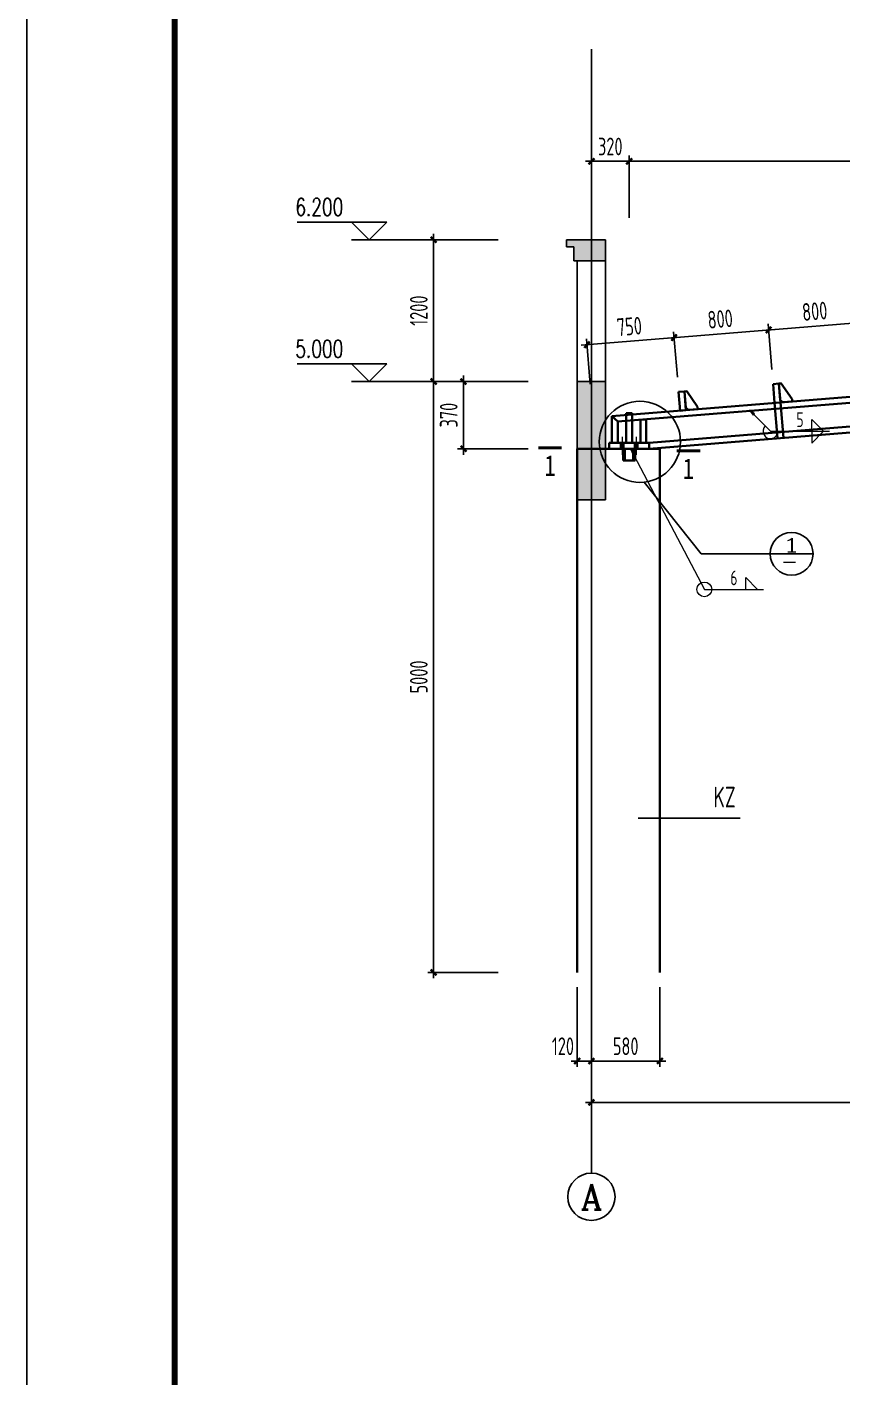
# Model space of a CAD drawing. Extents: x 1885024 to 3341100, y 16453725 to 19955423.
# Drawn here: x 3164089 to 3177899, y 18424800 to 18447649 of the extents above; entities that cross this region are included whole.
import ezdxf
from ezdxf.enums import TextEntityAlignment as Align

# ---------------------------------------------------------------- set-up
doc = ezdxf.new("R2010")
doc.units = 0
doc.header["$LTSCALE"] = 1000
doc.header["$MEASUREMENT"] = 0
doc.layers.get('Defpoints').update_dxf_attribs({"color": 250})
for name, color, linetype, lineweight in [('10', 7, 'Continuous', 35), ('114', 2, 'Continuous', 18), ('116', 1, 'Continuous', 35), ('12', 2, 'Continuous', 35), ('14', 2, 'Continuous', 35), ('DIM', 3, 'Continuous', 0), ('焊缝标注', 9, 'Continuous', 18)]:
    doc.layers.add(name, color=color, linetype=linetype, lineweight=lineweight)
for name, color, linetype in [('AXIS', 3, 'Continuous'), ('BALCONY', 6, 'Continuous'), ('DIM_ELEV', 145, 'Continuous'), ('PUB_DIM', 161, 'Continuous'), ('PUB_TEXT', 7, 'Continuous'), ('S_WALL', 11, 'Continuous'), ('TK', 4, 'Continuous')]:
    doc.layers.add(name, color=color, linetype=linetype)
doc.styles.add('_TCH_AXIS', font='COMPLEX', dxfattribs={"bigfont": 'GBCBIG'})
doc.styles.add('_TCH_DIM', font='SIMPLEX', dxfattribs={"bigfont": 'GBCBIG'})
doc.styles.add('_TCH_LABEL', font='COMPLEX', dxfattribs={"bigfont": 'GBCBIG'})
doc.styles.add('FromPkpm', font='Pkpmeng', dxfattribs={"width": 0.7, "bigfont": 'hztxt'})
doc.styles.add('TSSD_Dimension', font='tssdeng.shx', dxfattribs={"width": 0.7, "bigfont": 'hztxt.shx'})
doc.styles.add('宋体', font='', dxfattribs={"width": 0.8})
doc.styles.get('宋体').set_extended_font_data('SimSun')
doc.dimstyles.new('TSSD_50_100', dxfattribs={"dimtxt": 300, "dimasz": 100, "dimexe": 100, "dimexo": 250, "dimgap": 100, "dimtad": 1, "dimdec": 0, "dimlfac": 0.5, "dimzin": 0, "dimdsep": 46, "dimtxsty": 'TSSD_Dimension', "dimblk": 'ARCHTICK', "dimblk1": 'ARCHTICK', "dimblk2": 'ARCHTICK', "dimcen": 0, "dimdle": 100, "dimclrt": 7, "dimadec": 0, "dimazin": 0, "dimtfac": 1, "dimtdec": 0, "dimtix": 1, "dimtmove": 2, "dimatfit": 3, "dimfxl": 0, "dimtolj": 1, "dimtzin": 0, "dimarcsym": 0})

# ---------------------------------------------------------------- blocks, each defined once
blk = doc.blocks.new('GeYuanFrame_35276122', base_point=(18.76, 4.34))
at = {"layer": 'TK'}
blk.add_lwpolyline([(18.76, 424.34), (612.76, 424.34), (612.76, 4.34), (18.76, 4.34), (18.76, 424.34)], dxfattribs=at)
at = {"layer": 'TK', "const_width": 1}
blk.add_lwpolyline([(602.76, 414.34), (43.76, 414.34), (43.76, 14.34), (602.76, 14.34)], close=True, dxfattribs=at)
blk = doc.blocks.new('_ArchTick')
at = {"color": 0, "linetype": 'ByBlock', "const_width": 0.4}
blk.add_lwpolyline([(-0.5, -0.5), (0.5, 0.5)], dxfattribs=at)
blk = doc.blocks.new('*D208')
at = {"layer": 'Defpoints', "color": 0}
for p in [(3173401, 18431648), (3173641, 18431648), (3173641, 18430148)]:
    blk.add_point(p, dxfattribs=at)
at = {"layer": 'DIM', "color": 0, "lineweight": -2}
for p, q in [((3173401, 18431398), (3173401, 18430048)), ((3173641, 18431398), (3173641, 18430048)), ((3173301, 18430148), (3173741, 18430148))]:
    blk.add_line(p, q, dxfattribs=at)
at = {"layer": 'DIM', "color": 0, "lineweight": -2, "xscale": 100, "yscale": 100, "zscale": 100, "rotation": 180}
blk.add_blockref('_ArchTick', (3173401, 18430148), dxfattribs=at)
at = {"layer": 'DIM', "color": 0, "lineweight": -2, "xscale": 100, "yscale": 100, "zscale": 100}
blk.add_blockref('_ArchTick', (3173641, 18430148), dxfattribs=at)
at = {"layer": 'DIM', "color": 7, "insert": (3173159, 18430398), "char_height": 300, "attachment_point": 5, "style": 'TSSD_Dimension'}
blk.add_mtext('\\A1;120', dxfattribs=at)
blk = doc.blocks.new('*D209')
at = {"layer": 'Defpoints', "color": 0}
for p in [(3173641, 18431648), (3174801, 18431648), (3174801, 18430148)]:
    blk.add_point(p, dxfattribs=at)
at = {"layer": 'DIM', "color": 0, "lineweight": -2}
for p, q in [((3173641, 18431398), (3173641, 18430048)), ((3174801, 18431398), (3174801, 18430048)), ((3173541, 18430148), (3174901, 18430148))]:
    blk.add_line(p, q, dxfattribs=at)
at = {"layer": 'DIM', "color": 0, "lineweight": -2, "xscale": 100, "yscale": 100, "zscale": 100, "rotation": 180}
blk.add_blockref('_ArchTick', (3173641, 18430148), dxfattribs=at)
at = {"layer": 'DIM', "color": 0, "lineweight": -2, "xscale": 100, "yscale": 100, "zscale": 100}
blk.add_blockref('_ArchTick', (3174801, 18430148), dxfattribs=at)
at = {"layer": 'DIM', "color": 7, "insert": (3174221, 18430398), "char_height": 300, "attachment_point": 5, "style": 'TSSD_Dimension'}
blk.add_mtext('\\A1;580', dxfattribs=at)
blk = doc.blocks.new('*D212')
at = {"layer": 'Defpoints', "color": 0}
for p in [(3173641, 18431648), (3193641, 18431648), (3193641, 18429448)]:
    blk.add_point(p, dxfattribs=at)
at = {"layer": 'DIM', "color": 0, "lineweight": -2}
for p, q in [((3173641, 18431398), (3173641, 18429348)), ((3193641, 18431398), (3193641, 18429348)), ((3173541, 18429448), (3193741, 18429448))]:
    blk.add_line(p, q, dxfattribs=at)
at = {"layer": 'DIM', "color": 0, "lineweight": -2, "xscale": 100, "yscale": 100, "zscale": 100, "rotation": 180}
blk.add_blockref('_ArchTick', (3173641, 18429448), dxfattribs=at)
at = {"layer": 'DIM', "color": 0, "lineweight": -2, "xscale": 100, "yscale": 100, "zscale": 100}
blk.add_blockref('_ArchTick', (3193641, 18429448), dxfattribs=at)
at = {"layer": 'DIM', "color": 7, "insert": (3183641, 18429698), "char_height": 300, "attachment_point": 5, "style": 'TSSD_Dimension'}
blk.add_mtext('\\A1;10000', dxfattribs=at)
blk = doc.blocks.new('*D186')
at = {"layer": 'Defpoints', "color": 0}
for p in [(3170970, 18441648), (3172312, 18441648), (3172312, 18431648)]:
    blk.add_point(p, dxfattribs=at)
at = {"layer": 'DIM', "color": 0, "lineweight": -2}
for p, q in [((3172062, 18441648), (3170870, 18441648)), ((3170970, 18431548), (3170970, 18441748)), ((3172062, 18431648), (3170870, 18431648))]:
    blk.add_line(p, q, dxfattribs=at)
at = {"layer": 'DIM', "color": 0, "lineweight": -2, "xscale": 100, "yscale": 100, "zscale": 100}
for p, rotation in [((3170970, 18441648), 90), ((3170970, 18431648), 270)]:
    blk.add_blockref('_ArchTick', p, dxfattribs=dict(at, rotation=rotation))
at = {"layer": 'DIM', "color": 7, "insert": (3170720, 18436648), "char_height": 300, "attachment_point": 5, "rotation": 90, "style": 'TSSD_Dimension'}
blk.add_mtext('\\A1;5000', dxfattribs=at)
blk = doc.blocks.new('*D187')
at = {"layer": 'Defpoints', "color": 0}
for p in [(3170970, 18444048), (3172312, 18444048), (3172312, 18441648)]:
    blk.add_point(p, dxfattribs=at)
at = {"layer": 'DIM', "color": 0, "lineweight": -2}
for p, q in [((3170970, 18441548), (3170970, 18444148)), ((3172062, 18444048), (3170870, 18444048)), ((3172062, 18441648), (3170870, 18441648))]:
    blk.add_line(p, q, dxfattribs=at)
at = {"layer": 'DIM', "color": 0, "lineweight": -2, "xscale": 100, "yscale": 100, "zscale": 100}
for p, rotation in [((3170970, 18444048), 90), ((3170970, 18441648), 270)]:
    blk.add_blockref('_ArchTick', p, dxfattribs=dict(at, rotation=rotation))
at = {"layer": 'DIM', "color": 7, "insert": (3170720, 18442848), "char_height": 300, "attachment_point": 5, "rotation": 90, "style": 'TSSD_Dimension'}
blk.add_mtext('\\A1;1200', dxfattribs=at)
blk = doc.blocks.new('*D188')
at = {"layer": 'Defpoints', "color": 0}
for p in [(3171476, 18441648), (3172818, 18441648), (3172818, 18440510)]:
    blk.add_point(p, dxfattribs=at)
at = {"layer": 'DIM', "color": 0, "lineweight": -2}
for p, q in [((3172568, 18441648), (3171376, 18441648)), ((3171476, 18440410), (3171476, 18441748)), ((3172568, 18440510), (3171376, 18440510))]:
    blk.add_line(p, q, dxfattribs=at)
at = {"layer": 'DIM', "color": 0, "lineweight": -2, "xscale": 100, "yscale": 100, "zscale": 100}
for p, rotation in [((3171476, 18441648), 90), ((3171476, 18440510), 270)]:
    blk.add_blockref('_ArchTick', p, dxfattribs=dict(at, rotation=rotation))
at = {"layer": 'DIM', "color": 7, "insert": (3171226, 18441079), "char_height": 300, "attachment_point": 5, "rotation": 90, "style": 'TSSD_Dimension'}
blk.add_mtext('\\A1;370', dxfattribs=at)
blk = doc.blocks.new('*D197')
at = {"layer": 'Defpoints', "color": 0, "ltscale": 0.5}
for p in [(3176640, 18442522), (3176715, 18441604), (3178315, 18441734)]:
    blk.add_point(p, dxfattribs=at)
at = {"layer": 'DIM', "color": 0, "lineweight": -2, "ltscale": 0.5}
for p, q in [((3178295, 18441984), (3178232, 18442753)), ((3178340, 18442661), (3176540, 18442514)), ((3176695, 18441853), (3176632, 18442622))]:
    blk.add_line(p, q, dxfattribs=at)
at = {"layer": 'DIM', "color": 0, "lineweight": -2, "ltscale": 0.5, "xscale": 100, "yscale": 100, "zscale": 100}
for p, rotation in [((3176640, 18442522), 184.6670650062458), ((3178240, 18442653), 4.667065006245865)]:
    blk.add_blockref('_ArchTick', p, dxfattribs=dict(at, rotation=rotation))
at = {"layer": 'DIM', "color": 7, "ltscale": 0.5, "insert": (3177420, 18442837), "char_height": 300, "attachment_point": 5, "rotation": 4.6671, "style": 'TSSD_Dimension'}
blk.add_mtext('\\A1;800', dxfattribs=at)
blk = doc.blocks.new('*D198')
at = {"layer": 'Defpoints', "color": 0, "ltscale": 0.5}
for p in [(3175040, 18442392), (3176715, 18441604), (3175115, 18441473)]:
    blk.add_point(p, dxfattribs=at)
at = {"layer": 'DIM', "color": 0, "lineweight": -2, "ltscale": 0.5}
for p, q in [((3176740, 18442531), (3174940, 18442384)), ((3176695, 18441853), (3176632, 18442622)), ((3175095, 18441722), (3175032, 18442492))]:
    blk.add_line(p, q, dxfattribs=at)
at = {"layer": 'DIM', "color": 0, "lineweight": -2, "ltscale": 0.5, "xscale": 100, "yscale": 100, "zscale": 100}
for p, rotation in [((3176640, 18442522), 4.667065006245865), ((3175040, 18442392), 184.6670650062458)]:
    blk.add_blockref('_ArchTick', p, dxfattribs=dict(at, rotation=rotation))
at = {"layer": 'DIM', "color": 7, "ltscale": 0.5, "insert": (3175820, 18442706), "char_height": 300, "attachment_point": 5, "rotation": 4.6671, "style": 'TSSD_Dimension'}
blk.add_mtext('\\A1;800', dxfattribs=at)
blk = doc.blocks.new('TYRYTR')
at = {"layer": '12', "lineweight": 35, "ltscale": 100}
for p, q in [((345414, 2747), (345314, 2741)), ((345433, 2427), (345414, 2747)), ((345314, 2741), (345333, 2421)), ((345333, 2421), (345433, 2427))]:
    blk.add_line(p, q, dxfattribs=at)
blk.add_lwpolyline([(345630, 2479), (345632, 2439), (345473, 2430), (345430, 2467), (345414, 2747), (345453, 2749)], close=True, dxfattribs=at)
blk = doc.blocks.new('*D200')
at = {"layer": 'Defpoints', "color": 0, "ltscale": 0.5}
for p in [(3173566, 18442271), (3175115, 18441473), (3173641, 18441353)]:
    blk.add_point(p, dxfattribs=at)
at = {"layer": 'DIM', "color": 0, "lineweight": -2, "ltscale": 0.5}
for p, q in [((3175140, 18442400), (3173466, 18442263)), ((3173620, 18441602), (3173557, 18442371)), ((3175095, 18441722), (3175032, 18442492))]:
    blk.add_line(p, q, dxfattribs=at)
at = {"layer": 'DIM', "color": 0, "lineweight": -2, "ltscale": 0.5, "xscale": 100, "yscale": 100, "zscale": 100}
for p, rotation in [((3173566, 18442271), 184.6670650062458), ((3175040, 18442392), 4.667065006245865)]:
    blk.add_blockref('_ArchTick', p, dxfattribs=dict(at, rotation=rotation))
at = {"layer": 'DIM', "color": 7, "ltscale": 0.5, "insert": (3174283, 18442581), "char_height": 300, "attachment_point": 5, "rotation": 4.6671, "style": 'TSSD_Dimension'}
blk.add_mtext('\\A1;750', dxfattribs=at)
blk = doc.blocks.new('*D201')
at = {"layer": 'Defpoints', "color": 0, "ltscale": 0.5}
for p in [(3174279, 18445376), (3173641, 18444166), (3174279, 18444166)]:
    blk.add_point(p, dxfattribs=at)
at = {"layer": 'DIM', "color": 0, "lineweight": -2, "ltscale": 0.5}
for p, q in [((3173541, 18445376), (3174379, 18445376)), ((3173641, 18444416), (3173641, 18445476)), ((3174279, 18444416), (3174279, 18445476))]:
    blk.add_line(p, q, dxfattribs=at)
at = {"layer": 'DIM', "color": 0, "lineweight": -2, "ltscale": 0.5, "xscale": 100, "yscale": 100, "zscale": 100, "rotation": 180}
blk.add_blockref('_ArchTick', (3173641, 18445376), dxfattribs=at)
at = {"layer": 'DIM', "color": 0, "lineweight": -2, "ltscale": 0.5, "xscale": 100, "yscale": 100, "zscale": 100}
blk.add_blockref('_ArchTick', (3174279, 18445376), dxfattribs=at)
at = {"layer": 'DIM', "color": 7, "ltscale": 0.5, "insert": (3173960, 18445626), "char_height": 300, "attachment_point": 5, "style": 'TSSD_Dimension'}
blk.add_mtext('\\A1;320', dxfattribs=at)
blk = doc.blocks.new('*D202')
at = {"layer": 'Defpoints', "color": 0, "ltscale": 0.5}
for p in [(3183641, 18445376), (3174279, 18444166), (3183641, 18444166)]:
    blk.add_point(p, dxfattribs=at)
at = {"layer": 'DIM', "color": 0, "lineweight": -2, "ltscale": 0.5}
for p, q in [((3174179, 18445376), (3183741, 18445376)), ((3174279, 18444416), (3174279, 18445476)), ((3183641, 18444416), (3183641, 18445476))]:
    blk.add_line(p, q, dxfattribs=at)
at = {"layer": 'DIM', "color": 0, "lineweight": -2, "ltscale": 0.5, "xscale": 100, "yscale": 100, "zscale": 100, "rotation": 180}
blk.add_blockref('_ArchTick', (3174279, 18445376), dxfattribs=at)
at = {"layer": 'DIM', "color": 0, "lineweight": -2, "ltscale": 0.5, "xscale": 100, "yscale": 100, "zscale": 100}
blk.add_blockref('_ArchTick', (3183641, 18445376), dxfattribs=at)
at = {"layer": 'DIM', "color": 7, "ltscale": 0.5, "insert": (3178960, 18445626), "char_height": 300, "attachment_point": 5, "style": 'TSSD_Dimension'}
blk.add_mtext('\\A1;4680', dxfattribs=at)
blk = doc.blocks.new('trytrytry')
h = blk.add_hatch(color=8)
h.paths.add_polyline_path([(2745538, 18459986), (2744878, 18459986), (2744878, 18459866), (2744998, 18459866), (2744998, 18459626), (2745538, 18459626)])
h.paths.add_polyline_path([(2745538, 18457586), (2745058, 18457586), (2745058, 18456448), (2745538, 18456448)])
h.paths.add_polyline_path([(2745538, 18456448), (2745058, 18456448), (2745058, 18455586), (2745538, 18455586)])
for points in [[(2745058, 18457586), (2745538, 18457586)], [(2745058, 18455586), (2745538, 18455586)]]:
    blk.add_lwpolyline(points)
at = {"layer": 'S_WALL'}
for p, q in [((2744878, 18459986), (2744878, 18459866)), ((2744878, 18459986), (2745538, 18459986)), ((2745538, 18459986), (2745538, 18455586)), ((2744878, 18459866), (2744998, 18459866)), ((2744998, 18459866), (2744998, 18459626)), ((2744998, 18459626), (2745538, 18459626))]:
    blk.add_line(p, q, dxfattribs=at)

msp = doc.modelspace()

# ---------------------------------------------------------------- hatches: boundary and pattern name
at = {"layer": '焊缝标注'}
for points in [[(3176318.2, 18441161.9), (3176378, 18441080.4), (3176399.3, 18441101.6)], [(3174304.1, 18440510.4), (3174342.6, 18440416.9), (3174368.3, 18440432.4)]]:
    msp.add_hatch(color=256, dxfattribs=at).paths.add_polyline_path(points)

# ---------------------------------------------------------------- linework, layer by layer
at = {"color": 3, "lineweight": 35, "ltscale": 100}
for p, q in [((3173989.1, 18441061.6), (3183540.6, 18441840)), ((3174089.1, 18440969.3), (3183540.6, 18441739.7)), ((3174619.1, 18440610.4), (3183540.6, 18441338.4)), ((3174619.1, 18440510.1), (3183540.6, 18441238.1)), ((3173400.7, 18431648), (3173400.7, 18440510.4)), ((3173400.7, 18431648), (3173400.7, 18440510.4)), ((3173400.7, 18440510.4), (3174800.7, 18440510.4)), ((3174800.7, 18431648), (3174800.7, 18440510.4)), ((3174800.7, 18431648), (3174800.7, 18440510.4))]:
    msp.add_line(p, q, dxfattribs=at)
msp.add_lwpolyline([(3164088.7, 19955423.3), (3164088.7, 16453724.8)])
for points in [[(3176741.5, 18441285.8), (3176790.3, 18440687.9)], [(3176841.2, 18441294.1), (3176890, 18440696.1)]]:
    msp.add_lwpolyline(points, dxfattribs=at)
at = {"ltscale": 0.5}
msp.add_lwpolyline([(3174430, 18434258.2), (3176156.4, 18434258.2)], dxfattribs=at)
at = {"layer": '10', "lineweight": 35, "ltscale": 100, "const_width": 50}
for points in [[(3172740, 18440526.2), (3173140, 18440526.2)], [(3175482.1, 18440474.1), (3175082.1, 18440474.1)]]:
    msp.add_lwpolyline(points, dxfattribs=at)
at = {"layer": '114', "lineweight": 18, "ltscale": 100}
for p, q in [((3174159.1, 18440710.4), (3174159.1, 18440410.4)), ((3174399.1, 18440710.4), (3174399.1, 18440410.4))]:
    msp.add_line(p, q, dxfattribs=at)
at = {"layer": '114', "color": 1, "lineweight": 70, "ltscale": 100}
for p, q in [((3174159.1, 18440610.4), (3174159.1, 18440510.4)), ((3174399.1, 18440610.4), (3174399.1, 18440510.4))]:
    msp.add_line(p, q, dxfattribs=at)
at = {"layer": '116', "lineweight": 35, "ltscale": 100}
for p, q in [((3174179.1, 18440510.4), (3174179.1, 18440310.4)), ((3174209.1, 18440510.4), (3174209.1, 18440310.4)), ((3174349.1, 18440510.4), (3174349.1, 18440310.4)), ((3174379.1, 18440510.4), (3174379.1, 18440310.4)), ((3174179.1, 18440310.4), (3174379.1, 18440310.4))]:
    msp.add_line(p, q, dxfattribs=at)
at = {"layer": '14', "lineweight": 35, "ltscale": 100}
for p, q in [((3173989.1, 18440610.4), (3173989.1, 18441061.6)), ((3173989.1, 18441061.6), (3174089.1, 18440969.3)), ((3174089.1, 18440969.3), (3174089.1, 18440610.4)), ((3174229.1, 18440610.4), (3174229.1, 18441110.4)), ((3174229.1, 18441110.4), (3174329.1, 18441110.4)), ((3174329.1, 18441110.4), (3174329.1, 18440610.4)), ((3174569.1, 18441007.7), (3174469.1, 18440999.7)), ((3174469.1, 18440999.7), (3174469.1, 18440610.4)), ((3174569.1, 18440610.4), (3174569.1, 18441007.7)), ((3173939.1, 18440610.4), (3174619.1, 18440610.4)), ((3173939.1, 18440510.4), (3173939.1, 18440610.4)), ((3174619.1, 18440510.4), (3173939.1, 18440510.4)), ((3174089.1, 18440610.4), (3173989.1, 18440610.4)), ((3174329.1, 18440610.4), (3174229.1, 18440610.4)), ((3174469.1, 18440610.4), (3174569.1, 18440610.4)), ((3174619.1, 18440610.4), (3174619.1, 18440510.4))]:
    msp.add_line(p, q, dxfattribs=at)
at = {"layer": 'AXIS'}
msp.add_line((3173640.7, 18431750.3), (3173640.7, 18428250.3), dxfattribs=at)
at = {"layer": 'AXIS', "color": 1, "ltscale": 0.5}
msp.add_lwpolyline([(3173640.7, 18431648), (3173640.7, 18447273.7)], dxfattribs=at)
at = {"layer": 'AXIS'}
msp.add_circle((3173640.7, 18427850.3), 400, dxfattribs=at)
at = {"layer": 'DIM_ELEV', "linetype": 'ByBlock'}
for p, q in [((3170179.8, 18444348), (3168660.3, 18444348)), ((3169879.8, 18444048), (3169579.8, 18444348)), ((3169879.8, 18444048), (3170179.8, 18444348)), ((3170869.9, 18444048), (3169579.8, 18444048)), ((3170179.8, 18441948), (3168660.3, 18441948)), ((3169879.8, 18441648), (3169579.8, 18441948)), ((3169879.8, 18441648), (3170179.8, 18441948)), ((3170869.9, 18441648), (3169579.8, 18441648))]:
    msp.add_line(p, q, dxfattribs=at)
at = {"layer": 'PUB_DIM', "color": 3}
for p, q in [((3174535.7, 18439944.5), (3175500.7, 18438732.9, -300)), ((3175500.7, 18438732.9, -300), (3176666.6, 18438732.9, -300)), ((3177392.2, 18438732.9, -300), (3176666.6, 18438732.9, -300))]:
    msp.add_line(p, q, dxfattribs=at)
for centre, radius in [((3174461, 18440628), 687.5), ((3177029.4, 18438732.9, -300), 362.8)]:
    msp.add_circle(centre, radius, dxfattribs=at)
at = {"layer": 'S_WALL'}
msp.add_line((3173400.7, 18443688), (3173400.7, 18438248), dxfattribs=at)
at = {"layer": '焊缝标注', "lineweight": 18, "ltscale": 100}
for p, q in [((3176318.2, 18441161.9), (3176670.7, 18440807.4)), ((3177370.7, 18441007.4), (3177570.7, 18440807.4)), ((3177370.7, 18440807.4), (3177370.7, 18441007.4)), ((3176670.7, 18440807.4), (3177670.7, 18440807.4)), ((3177370.7, 18440607.4), (3177570.7, 18440807.4)), ((3177370.7, 18440807.4), (3177370.7, 18440607.4)), ((3174304.1, 18440510.4), (3175552.1, 18438130.1)), ((3176252.1, 18438330.1), (3176452.1, 18438130.1)), ((3176252.1, 18438130.1), (3176252.1, 18438330.1)), ((3175552.1, 18438130.1), (3176552.1, 18438130.1))]:
    msp.add_line(p, q, dxfattribs=at)
at = {"layer": '焊缝标注', "linetype": 'Continuous'}
for points in [[(3176318.2, 18441161.9), (3176378, 18441080.4), (3176399.3, 18441101.6)], [(3174304.1, 18440510.4), (3174342.6, 18440416.9), (3174368.3, 18440432.4)]]:
    msp.add_lwpolyline(points, close=True, dxfattribs=at)
at = {"layer": '焊缝标注', "lineweight": 18, "ltscale": 100}
msp.add_circle((3175552.1, 18438130.1), 125, dxfattribs=at)
msp.add_arc((3176670.7, 18440807.4), 125, 134.84033, 0, dxfattribs=at)

# ---------------------------------------------------------------- block references
at = {"xscale": 100, "yscale": 100, "zscale": 100}
msp.add_blockref('GeYuanFrame_35276122', (3164088.7, 18409516.2), dxfattribs=at)
msp.add_blockref('trytrytry', (428342.9, -15937.6))
at = {"layer": 'S_WALL', "rotation": 1.317243438717822}
for p in [(2831555.6, 18430925.9), (2829955.6, 18430795.3)]:
    msp.add_blockref('TYRYTR', p, dxfattribs=at)

# ---------------------------------------------------------------- texts
at = {"layer": '10', "lineweight": 25, "style": '宋体', "width": 0.8}
for p in [(3172940, 18440226.2), (3175282.1, 18440174.1)]:
    msp.add_text('1', height=350, dxfattribs=at).set_placement(p, align=Align.MIDDLE_CENTER)
at = {"layer": 'AXIS', "color": 7, "style": '_TCH_AXIS'}
msp.add_text('A', height=425.2, dxfattribs=at).set_placement((3173458.4, 18427637.8), (3173822.9, 18427637.8), align=Align.FIT)
at = {"layer": 'BALCONY', "style": 'TSSD_Dimension', "width": 0.7}
msp.add_text('KZ', height=350, dxfattribs=at).set_placement((3175894.8, 18434615.6, -3.6), align=Align.MIDDLE)
at = {"layer": 'DIM_ELEV', "color": 7, "linetype": 'ByBlock', "style": '_TCH_DIM', "width": 0.705882}
for s, p in [('6.200', (3168630.3, 18444453)), ('5.000', (3168630.3, 18442053))]:
    msp.add_text(s, height=297.5, dxfattribs=at).set_placement(p)
at = {"layer": 'PUB_TEXT', "color": 7, "style": '_TCH_LABEL'}
for s, width, p, p2 in [('1', 2.916667, (3176879.4, 18438766.1, -300), (3177171.4, 18438766.1, -300)), ('-', 1.458333, (3176847.6, 18438489.1, -300), (3177139.6, 18438489.1, -300))]:
    msp.add_text(s, height=233.6, dxfattribs=dict(at, width=width)).set_placement(p, p2, align=Align.FIT)
at = {"layer": '焊缝标注', "lineweight": 25, "style": 'FromPkpm', "width": 0.7}
for s, p in [('5', (3177170.7, 18440877.4)), ('6', (3176052.1, 18438200.1))]:
    msp.add_text(s, height=250, dxfattribs=at).set_placement(p, align=Align.CENTER)

# ---------------------------------------------------------------- dimensions: what is measured, and where the dimension line sits
at = {"layer": 'DIM', "ltscale": 0.5}
dim = msp.add_aligned_dim(p1=(3173640.7, 18444165.6), p2=(3174279.1, 18444165.6), distance=1210.5, text='320', dimstyle='TSSD_50_100', dxfattribs=at)
dim.commit()
dim.dimension.update_dxf_attribs({"geometry": '*D201', "text_midpoint": (3173959.9, 18445626.1)})
for base, p1, p2, angle, text, picture, middle in [((3183640.6, 18445376.1), (3174279.1, 18444165.6), (3183640.6, 18444165.6), 180, '4680', '*D202', (3178959.8, 18445626.1)), ((3176640.1, 18442522.5), (3178315.1, 18441734.5), (3176715.1, 18441603.9), 4.66707, '800', '*D197', (3177419.7, 18442837)), ((3173565.6, 18442271.5), (3175115.1, 18441473.3), (3173640.6, 18441352.9), 4.66707, '750', '*D200', (3174282.5, 18442580.9)), ((3175040.1, 18442391.9), (3176715.1, 18441603.9), (3175115.1, 18441473.3), 4.66707, '800', '*D198', (3175819.7, 18442706.3))]:
    dim = msp.add_linear_dim(base=base, p1=p1, p2=p2, angle=angle, text=text, dimstyle='TSSD_50_100', dxfattribs=at)
    dim.commit()
    dim.dimension.update_dxf_attribs({"geometry": picture, "text_midpoint": middle})
at = {"layer": 'DIM'}
for p1, p2, picture, middle in [((3172311.8, 18441648), (3172311.8, 18444048), '*D187', (3170719.9, 18442848)), ((3172311.8, 18431648), (3172311.8, 18441648), '*D186', (3170719.9, 18436648))]:
    dim = msp.add_aligned_dim(p1=p1, p2=p2, distance=1341.9, dimstyle='TSSD_50_100', dxfattribs=at)
    dim.commit()
    dim.dimension.update_dxf_attribs({"geometry": picture, "text_midpoint": middle})
dim = msp.add_aligned_dim(p1=(3172818, 18440510.4), p2=(3172818, 18441648), distance=1341.9, text='370', dimstyle='TSSD_50_100', dxfattribs=at)
dim.commit()
dim.dimension.update_dxf_attribs({"geometry": '*D188', "text_midpoint": (3171226.1, 18441079.2)})
dim = msp.add_linear_dim(base=(3173640.7, 18430148), p1=(3173400.7, 18431648), p2=(3173640.7, 18431648), text='120', dimstyle='TSSD_50_100', dxfattribs=at)
dim.commit()
dim.dimension.update_dxf_attribs({"geometry": '*D208', "text_midpoint": (3173158.7, 18430398), "dimtype": 128})
for base, p2, text, picture, middle in [((3174800.7, 18430148), (3174800.7, 18431648), '580', '*D209', (3174220.7, 18430398)), ((3193640.7, 18429448), (3193640.7, 18431648), '10000', '*D212', (3183640.7, 18429698))]:
    dim = msp.add_linear_dim(base=base, p1=(3173640.7, 18431648), p2=p2, text=text, dimstyle='TSSD_50_100', dxfattribs=at)
    dim.commit()
    dim.dimension.update_dxf_attribs({"geometry": picture, "text_midpoint": middle})

doc.saveas('drawing.dxf')
